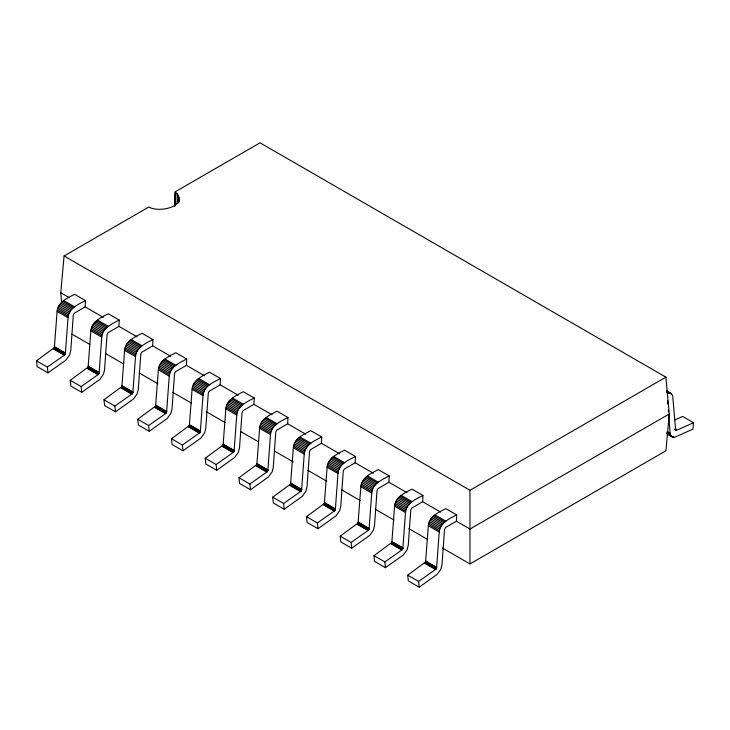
<?xml version="1.0" encoding="UTF-8"?>
<svg xmlns="http://www.w3.org/2000/svg" width="730" height="730" viewBox="0 0 730 730"><rect width="100%" height="100%" fill="white"/><g stroke="black" fill="none" stroke-linecap="round" stroke-linejoin="round"><path stroke-width="1.09" d="M665.915 377.154L469.965 490.286L469.965 563.925L665.915 450.793L669.255 413.974L665.915 377.154L260.035 142.815L175.246 191.78L174.616 206.325M85.191 306.883L85.465 300.587L74.569 294.299C67.543 297.94 57.761 302.147 57.113 311.391L54.358 347.653L36.5 360.812L37.093 366.57L47.988 372.857L66.01 360.009L69.633 354.889L70.773 350.546L73.301 315.15L74.195 313.316L85.191 306.883L103.277 317.331M118.935 326.374L119.218 320.078L108.323 313.781C101.287 317.422 91.505 321.638 90.858 330.873L88.102 367.144L70.244 380.293L70.837 386.051L81.733 392.338L99.764 379.49L103.386 374.371L104.518 370.037L107.054 334.632L107.94 332.798L118.935 326.374L137.03 336.813M152.679 345.856L152.962 339.56L142.067 333.263C135.041 336.904 125.259 341.12 124.611 350.363L121.855 386.626L103.998 399.775L104.591 405.533L115.477 411.829L133.508 398.972L137.13 393.853L138.271 389.519L140.799 354.123L141.693 352.28L152.679 345.856L170.774 356.304M186.433 365.338L186.707 359.041L175.811 352.754C168.785 356.386 159.003 360.602 158.355 369.845L155.6 406.108L137.742 419.257L138.335 425.015L149.23 431.311L167.252 418.454L170.875 413.335L172.015 409.001L174.543 373.605L175.437 371.771L186.433 365.338L204.519 375.786M220.177 384.82L220.46 378.523L209.565 372.236C202.529 375.877 192.747 380.084 192.1 389.327L189.344 425.59L171.486 438.748L172.079 444.506L182.975 450.793L201.005 437.945L204.628 432.826L205.769 428.483L208.296 393.087L209.191 391.253L220.177 384.82L238.272 395.268M253.921 404.31L254.204 398.005L243.309 391.718C236.283 395.359 226.501 399.565 225.853 408.809L223.097 445.081L205.239 458.23L205.833 463.988L216.728 470.275L234.75 457.427L238.372 452.308L239.513 447.964L242.041 412.569L242.935 410.734L253.921 404.31L272.016 414.749M287.675 423.792L287.948 417.496L277.053 411.2C270.027 414.841 260.245 419.056 259.597 428.3L256.841 464.563L238.984 477.712L239.577 483.47L250.472 489.757L268.494 476.909L272.117 471.79L273.257 467.455L275.785 432.06L276.679 430.216L287.675 423.792L305.76 434.24M321.419 443.274L321.702 436.978L310.807 430.691C303.78 434.323 293.989 438.538 293.341 447.782L290.586 484.045L272.728 497.194L273.321 502.952L284.216 509.248L302.247 496.391L305.87 491.272L307.011 486.937L309.538 451.541L310.433 449.707L321.419 443.274L339.514 453.722M355.172 462.756L355.446 456.46L344.551 450.173C337.525 453.814 327.743 458.02 327.095 467.264L324.339 503.527L306.481 516.685L307.075 522.443L317.97 528.73L335.992 515.882L339.614 510.754L340.755 506.419L343.282 471.023L344.177 469.189L355.172 462.756L373.258 473.204M388.917 482.247L389.19 475.942L378.295 469.655C371.269 473.295 361.487 477.502 360.839 486.746L358.083 523.008L340.226 536.167L340.819 541.925L351.714 548.212L369.736 535.364L373.358 530.245L374.499 525.901L377.027 490.505L377.921 488.671L388.917 482.247L407.012 492.686M422.661 501.729L422.944 495.433L412.048 489.136C405.022 492.777 395.24 496.993 394.592 506.228L391.827 542.5L373.979 555.649L374.563 561.407L385.458 567.694L403.489 554.846L407.112 549.726L408.252 545.392L410.78 509.987L411.674 508.153L422.661 501.729L440.756 512.168M456.414 521.211L456.688 514.915L445.793 508.627C438.766 512.259 428.984 516.475 428.337 525.719L425.581 561.981L407.723 575.13L408.316 580.888L419.212 587.185L437.233 574.327L440.856 569.208L441.997 564.874L444.524 529.478L445.628 527.452L456.414 521.211L469.965 529.031L669.255 413.974M174.725 206.398L175.246 191.78M47.988 372.857L47.395 367.099L64.304 355.154L65.362 353.658L68.009 317.687C68.656 308.443 78.438 304.227 85.465 300.587M81.733 392.338L81.139 386.581L98.048 374.636L99.116 373.139L101.753 337.169C102.401 327.925 112.183 323.709 119.218 320.078M115.477 411.829L114.893 406.072L131.802 394.118L132.86 392.621L135.506 356.651C136.154 347.407 145.936 343.2 152.962 339.56M149.23 431.311L148.637 425.553L165.546 413.6L166.604 412.103L169.25 376.132C169.898 366.889 179.68 362.682 186.707 359.041M182.975 450.793L182.381 445.035L199.29 433.091L200.358 431.585L202.995 395.614C203.643 386.38 213.425 382.164 220.46 378.523M216.728 470.275L216.135 464.517L233.043 452.573L234.102 451.076L236.748 415.105C237.396 405.862 247.178 401.646 254.204 398.005M250.472 489.757L249.879 483.999L266.788 472.055L267.846 470.558L270.492 434.587C271.14 425.344 280.922 421.128 287.948 417.496M284.216 509.248L283.623 503.49L300.532 491.536L301.599 490.04L304.237 454.069C304.885 444.826 314.666 440.619 321.702 436.978M317.97 528.73L317.377 522.972L334.285 511.027L335.344 509.522L337.99 473.551C338.638 464.307 348.42 460.101 355.446 456.46M351.714 548.212L351.121 542.454L368.029 530.509L369.088 529.013L371.734 493.042C372.382 483.798 382.164 479.583 389.19 475.942M385.458 567.694L384.874 561.936L401.774 549.991L402.841 548.495L405.488 512.524C406.126 503.28 415.918 499.064 422.944 495.433M419.212 587.185L418.618 581.427L435.527 569.473L436.586 567.976L439.232 532.006C439.88 522.762 449.662 518.555 456.688 514.915M61.648 302.813L60.745 292.776L64.085 255.956L148.883 206.992C158.173 213.087 189.125 206.882 175.492 191.972L175.492 205.358M674.648 419.996L682.605 416.428L693.5 422.725L692.907 429.158L674.885 437.124L672.841 437.151L667.439 434.168M666.609 390.942L671.144 393.561L672.704 395.961L675.642 430.189L676.591 430.298L693.5 422.725M667.357 393.388L669.419 393.014L671.144 393.561M666.709 391.079L670.341 393.169M667.284 391.545L671.819 394.173M666.7 391.444L669.419 393.014M666.609 392.037L668.424 393.087M674.775 429.249L676.591 430.298M674.557 429.322L676.372 430.371M667.393 431.594L670.122 433.164L670.697 435.363L671.983 436.786M666.682 432.251L670.313 434.35M667.065 433.273L670.697 435.363M672.002 436.212L673.817 437.261M666.718 433.565L672.841 437.151M64.085 255.956L469.965 490.286M60.745 292.776L69.45 297.803M63.729 300.559L74.624 306.846M97.482 320.041L108.378 326.328M131.227 339.523L142.122 345.819M164.971 359.014L175.866 365.301M198.724 378.496L209.619 384.783M232.468 397.978L243.364 404.265M266.213 417.46L277.108 423.756M299.966 436.941L310.861 443.238M333.71 456.433L344.606 462.72M367.464 475.914L378.359 482.202M401.208 495.396L412.103 501.683M434.952 514.878L445.848 521.174M62.643 301.289L73.538 307.585M96.387 320.78L107.283 327.067M130.132 340.262L141.027 346.549M163.885 359.744L174.78 366.031M197.629 379.226L208.525 385.522M231.383 398.708L242.278 405.004M265.127 418.199L276.022 424.486M298.871 437.681L309.766 443.968M332.624 457.162L343.52 463.45M366.369 476.644L377.264 482.941M400.113 496.135L411.008 502.423M433.866 515.617L444.762 521.904M61.576 302.211L72.471 308.507M95.329 321.702L106.224 327.989M129.073 341.184L139.968 347.471M162.826 360.666L173.713 366.953M196.571 380.148L207.466 386.444M230.315 399.638L241.21 405.926M264.068 419.12L274.964 425.407M297.813 438.602L308.708 444.889M331.557 458.084L342.452 464.38M365.31 477.566L376.205 483.862M399.054 497.057L409.95 503.344M432.799 516.539L443.694 522.826M60.581 303.297L71.467 309.593M94.325 322.788L105.22 329.075M128.069 342.27L138.965 348.557M161.823 361.751L172.718 368.039M195.567 381.233L206.462 387.53M229.311 400.724L240.207 407.012M263.065 420.206L273.96 426.493M296.809 439.688L307.704 445.975M330.553 459.17L341.448 465.466M364.306 478.652L375.202 484.948M398.051 498.143L408.946 504.43M431.795 517.625L442.69 523.912M59.659 304.519L70.554 310.807M93.403 324.001L104.299 330.298M127.157 343.492L138.052 349.779M160.901 362.974L171.796 369.261M194.645 382.456L205.541 388.743M228.399 401.938L239.294 408.234M262.143 421.42L273.038 427.716M295.887 440.911L306.782 447.198M329.641 460.393L340.536 466.68M363.385 479.875L374.28 486.162M397.138 499.356L408.034 505.653M430.882 518.847L441.778 525.135M58.856 305.843L69.751 312.13M92.6 325.325L103.496 331.612M126.345 344.806L137.24 351.103M160.098 364.288L170.993 370.584M193.842 383.779L204.738 390.066M227.587 403.261L238.482 409.548M261.34 422.743L272.235 429.03M295.084 442.225L305.979 448.521M328.829 461.716L339.724 468.003M362.582 481.198L373.477 487.485M396.326 500.68L407.221 506.967M430.079 520.161L440.966 526.458M58.181 307.23L69.076 313.517M91.925 326.712L102.821 332.999M125.669 346.193L136.565 352.48M159.423 365.675L170.318 371.971M193.167 385.166L204.062 391.453M226.911 404.648L237.807 410.935M260.665 424.13L271.56 430.417M294.409 443.612L305.304 449.908M328.162 463.094L339.058 469.39M361.907 482.585L372.802 488.872M395.651 502.067L406.546 508.354M429.404 521.548L440.299 527.836M57.652 308.635L68.547 314.931M91.405 328.126L102.3 334.413M125.149 347.608L136.045 353.895M158.894 367.09L169.789 373.377M192.647 386.571L203.542 392.868M226.391 406.062L237.287 412.35M260.145 425.544L271.031 431.832M293.889 445.026L304.784 451.313M327.633 464.508L338.528 470.804M361.387 483.99L372.282 490.286M395.131 503.481L406.026 509.768M428.875 522.963L439.77 529.25M57.296 310.04L68.191 316.327M91.04 329.522L101.935 335.818M124.793 349.004L135.689 355.3M158.538 368.495L169.433 374.782M192.291 387.977L203.177 394.264M226.035 407.459L236.931 413.746M259.78 426.94L270.675 433.237M293.533 446.431L304.428 452.719M327.277 465.913L338.173 472.2M361.022 485.395L371.917 491.682M394.775 504.877L405.67 511.173M428.519 524.359L439.414 530.655M57.113 311.391L68.009 317.687M90.858 330.873L101.753 337.169M124.611 350.363L135.506 356.651M158.355 369.845L169.25 376.132M192.1 389.327L202.995 395.614M225.853 408.809L236.748 415.105M259.597 428.3L270.492 434.587M293.341 447.782L304.237 454.069M327.095 467.264L337.99 473.551M360.839 486.746L371.734 493.042M394.592 506.228L405.488 512.524M428.337 525.719L439.232 532.006M71.987 334.157L89.763 344.414M105.558 353.539L123.334 363.805M139.138 372.93L157.899 383.761M172.709 392.311L191.479 403.142M206.289 411.693L225.05 422.524M240.854 431.649L258.63 441.915M274.425 451.04L293.195 461.871M308.005 470.421L326.766 481.252M341.585 489.803L360.346 500.643M375.156 509.193L393.926 520.025M408.736 528.575L427.497 539.406M442.307 547.965L469.965 563.925M54.586 346.786L65.481 353.083M88.33 366.277L99.225 372.565M122.083 385.759L132.979 392.046M155.828 405.241L166.723 411.528M189.572 424.723L200.467 431.019M223.325 444.205L234.22 450.501M257.07 463.696L267.965 469.983M290.814 483.178L301.709 489.465M324.567 502.66L335.462 508.947M358.311 522.142L369.207 528.438M392.056 541.633L402.951 547.92M425.809 561.114L436.704 567.402M54.549 347.069L65.444 353.366M88.294 366.551L99.189 372.848M122.038 386.042L132.933 392.329M155.791 405.524L166.686 411.811M189.535 425.006L200.431 431.293M223.28 444.488L234.175 450.784M257.033 463.979L267.928 470.266M290.777 483.461L301.673 489.748M324.522 502.943L335.417 509.23M358.275 522.424L369.17 528.721M392.019 541.906L402.914 548.203M425.763 561.397L436.659 567.684M54.467 347.361L65.362 353.658M88.221 366.843L99.116 373.139M121.965 386.334L132.86 392.621M155.709 405.816L166.604 412.103M189.462 425.298L200.358 431.585M223.207 444.78L234.102 451.076M256.951 464.271L267.846 470.558M290.704 483.753L301.599 490.04M324.448 503.235L335.344 509.522M358.193 522.716L369.088 529.013M391.946 542.198L402.841 548.495M425.69 561.689L436.586 567.976M54.358 347.653L65.253 353.95M88.102 367.144L98.997 373.431M121.855 386.626L132.75 392.913M155.6 406.108L166.495 412.395M189.344 425.59L200.239 431.886M223.097 445.081L233.992 451.368M256.841 464.563L267.737 470.85M290.586 484.045L301.481 490.332M324.339 503.527L335.234 509.823M358.083 523.008L368.978 529.305M391.827 542.5L402.723 548.787M425.581 561.981L436.476 568.269M54.212 347.945L65.107 354.232M87.956 367.427L98.851 373.714M121.709 386.909L132.605 393.205M155.454 406.4L166.349 412.687M189.198 425.882L200.093 432.169M222.951 445.364L233.846 451.651M256.695 464.846L267.591 471.142M290.449 484.328L301.335 490.624M324.193 503.819L335.088 510.106M357.937 523.301L368.832 529.588M391.691 542.782L402.586 549.07M425.435 562.264L436.33 568.561M54.038 348.219L64.933 354.506M87.792 367.701L98.678 373.988M121.536 387.183L132.431 393.47M155.28 406.665L166.175 412.961M189.034 426.147L199.929 432.443M222.778 445.638L233.673 451.925M256.522 465.12L267.417 471.407M290.275 484.601L301.171 490.889M324.02 504.083L334.915 510.38M357.764 523.574L368.659 529.861M391.517 543.056L402.412 549.343M425.262 562.538L436.157 568.825M53.847 348.465L64.742 354.753M87.591 367.947L98.486 374.234M121.335 387.429L132.23 393.726M155.089 406.911L165.984 413.207M188.833 426.402L199.728 432.689M222.586 445.884L233.472 452.171M256.33 465.366L267.226 471.653M290.075 484.848L300.97 491.144M323.828 504.339L334.723 510.626M357.572 523.821L368.468 530.108M391.316 543.303L402.212 549.59M425.07 562.784L435.965 569.081M53.628 348.685L64.523 354.972M87.381 368.166L98.276 374.454M121.125 387.648L132.02 393.935M154.879 407.13L165.765 413.426M188.623 426.621L199.518 432.908M222.367 446.103L233.262 452.39M256.12 465.585L267.016 471.872M289.865 485.067L300.76 491.363M323.609 504.549L334.504 510.845M357.362 524.04L368.258 530.327M391.107 543.521L402.002 549.809M424.851 563.003L435.746 569.29M53.409 348.858L64.304 355.154M87.153 368.349L98.048 374.636M120.906 387.831L131.802 394.118M154.65 407.313L165.546 413.6M188.395 426.795L199.29 433.091M222.148 446.285L233.043 452.573M255.892 465.767L266.788 472.055M289.637 485.249L300.532 491.536M323.39 504.731L334.285 511.027M357.134 524.213L368.029 530.509M390.888 543.704L401.774 549.991M424.632 563.186L435.527 569.473M36.5 360.812L47.395 367.099M70.244 380.293L81.139 386.581M103.998 399.775L114.893 406.072M137.742 419.257L148.637 425.553M171.486 438.748L182.381 445.035M205.239 458.23L216.135 464.517M238.984 477.712L249.879 483.999M272.728 497.194L283.623 503.49M306.481 516.685L317.377 522.972M340.226 536.167L351.121 542.454M373.979 555.649L384.874 561.936M407.723 575.13L418.618 581.427M667.594 400.688L667.85 404.046M668.288 409.649L668.461 411.884M668.726 415.251L670.122 433.164M179.169 198.77L179.169 202.119M179.005 196.963L179.005 201.425M178.33 195.193L178.33 203.004M177.144 193.514L177.144 203.551"/></g></svg>
